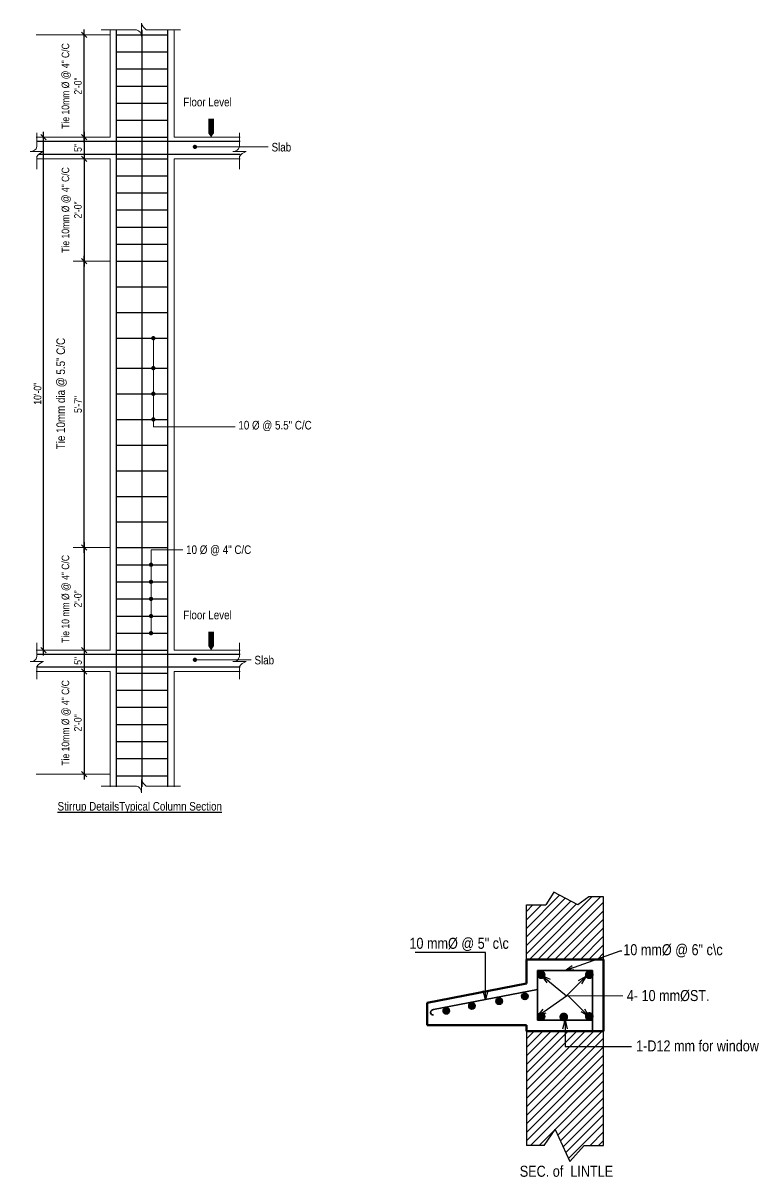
# Model space of a CAD drawing. Header units: inches. Extents: x -4010 to 92088, y -38563 to -1318.
# Drawn here: x 85621 to 85793.1, y -36256 to -35986.1 of the extents above; entities that cross this region are included whole.
import ezdxf

# ---------------------------------------------------------------- set-up
doc = ezdxf.new("R2010")
doc.units = ezdxf.units.IN
doc.header["$MEASUREMENT"] = 0
doc.header["$PDMODE"] = 99
for name, color, linetype in [('1-COMON', 23, 'Continuous'), ('COL SCHEDULE', 4, 'Continuous'), ('Hatch', 3, 'Continuous'), ('Rod', 1, 'Continuous'), ('TEX', 7, 'Continuous'), ('wall', 3, 'Continuous')]:
    doc.layers.add(name, color=color, linetype=linetype)
for name, color, linetype, lineweight in [('Column', 2, 'Continuous', 50), ('DIM', 7, 'Continuous', 15), ('R0D', 1, 'Continuous', 35)]:
    doc.layers.add(name, color=color, linetype=linetype, lineweight=lineweight)
doc.styles.add('DIM', font='ARIALN.TTF')
doc.styles.get("Standard").update_dxf_attribs({"font": 'ARIALN.TTF'})
doc.dimstyles.new('_20', dxfattribs={"dimscale": 0.25, "dimtxt": 7, "dimasz": 5, "dimexe": 6, "dimexo": 2, "dimgap": 2, "dimtad": 1, "dimdec": 1, "dimzin": 3, "dimdsep": 46, "dimlunit": 4, "dimtxsty": 'Standard', "dimblk": 'OBLIQUE', "dimcen": 0, "dimdle": 5, "dimclrt": 7, "dimazin": 0, "dimtfac": 0.0375, "dimtdec": 1, "dimtofl": 0, "dimtmove": 0, "dimatfit": 3, "dimldrblk": 'OPEN30', "dimfxl": 6, "dimtvp": 0.8, "dimtolj": 1, "dimtzin": 0, "dimlwe": -1, "dimarcsym": 0})
doc.dimstyles.new('_30', dxfattribs={"dimscale": 0.4, "dimtxt": 7, "dimasz": 5, "dimexe": 6, "dimexo": 2, "dimgap": 2, "dimtad": 1, "dimdec": 0, "dimzin": 3, "dimdsep": 46, "dimlunit": 3, "dimtxsty": 'Standard', "dimblk": 'OBLIQUE', "dimcen": 0, "dimdle": 5, "dimclrt": 7, "dimazin": 0, "dimtfac": 0.0375, "dimtdec": 0, "dimtofl": 0, "dimtmove": 0, "dimatfit": 3, "dimldrblk": 'OPEN30', "dimfxl": 6, "dimtvp": 0.8, "dimtolj": 1, "dimtzin": 0, "dimlwe": -1, "dimarcsym": 0})

# ---------------------------------------------------------------- blocks, each defined once
blk = doc.blocks.new('_Oblique')
at = {"color": 0, "linetype": 'ByBlock', "lineweight": -2}
blk.add_line((-0.5, -0.5), (0.5, 0.5), dxfattribs=at)
blk = doc.blocks.new('_Open30')
at = {"color": 0, "linetype": 'ByBlock', "lineweight": -2}
for p, q in [((-1, 0.27), (0, 0)), ((0, 0), (-1, -0.27)), ((0, 0), (-1, 0))]:
    blk.add_line(p, q, dxfattribs=at)
blk = doc.blocks.new('*D1260')
at = {"layer": 'Defpoints', "color": 0}
for p in [(85635.23, -36041.78), (85641.32, -36041.78), (85641.32, -36108.78)]:
    blk.add_point(p, dxfattribs=at)
at = {"layer": 'DIM', "color": 0, "lineweight": -2}
blk.add_line((85635.23, -36110.03), (85635.23, -36040.53), dxfattribs=at)
at = {"layer": 'DIM', "color": 0}
for p, q in [((85640.82, -36041.78), (85633.73, -36041.78)), ((85640.82, -36108.78), (85633.73, -36108.78))]:
    blk.add_line(p, q, dxfattribs=at)
at = {"layer": 'DIM', "color": 0, "lineweight": -2, "xscale": 1.25, "yscale": 1.25, "zscale": 1.25}
for p, rotation in [((85635.23, -36041.78), 90), ((85635.23, -36108.78), 270)]:
    blk.add_blockref('_Oblique', p, dxfattribs=dict(at, rotation=rotation))
at = {"layer": 'DIM', "color": 7, "insert": (85633.84, -36075.28), "char_height": 1.75, "attachment_point": 5, "rotation": 90}
blk.add_mtext('\\A1;5\'-7"', dxfattribs=at)
blk = doc.blocks.new('*D1261')
at = {"layer": 'Defpoints', "color": 0}
for p in [(85641.32, -36017.78), (85635.23, -36041.78), (85641.32, -36041.78)]:
    blk.add_point(p, dxfattribs=at)
at = {"layer": 'DIM', "color": 0}
for p, q in [((85640.82, -36017.78), (85633.73, -36017.78)), ((85640.82, -36041.78), (85633.73, -36041.78))]:
    blk.add_line(p, q, dxfattribs=at)
at = {"layer": 'DIM', "color": 0, "lineweight": -2}
blk.add_line((85635.23, -36016.53), (85635.23, -36043.03), dxfattribs=at)
at = {"layer": 'DIM', "color": 0, "lineweight": -2, "xscale": 1.25, "yscale": 1.25, "zscale": 1.25}
for p, rotation in [((85635.23, -36017.78), 90), ((85635.23, -36041.78), 270)]:
    blk.add_blockref('_Oblique', p, dxfattribs=dict(at, rotation=rotation))
at = {"layer": 'DIM', "color": 7, "insert": (85632.35, -36029.78), "char_height": 1.75, "attachment_point": 5, "rotation": 90}
blk.add_mtext('\\A1;Tie 10mm %%C @ 4" C/C\\P2\'-0"', dxfattribs=at)
blk = doc.blocks.new('*D1262')
at = {"layer": 'Defpoints', "color": 0}
for p in [(85635.23, -35988.78), (85641.32, -35988.78), (85641.32, -36012.78)]:
    blk.add_point(p, dxfattribs=at)
at = {"layer": 'DIM', "color": 0}
for p, q in [((85640.82, -35988.78), (85633.73, -35988.78)), ((85640.82, -36012.78), (85633.73, -36012.78))]:
    blk.add_line(p, q, dxfattribs=at)
at = {"layer": 'DIM', "color": 0, "lineweight": -2}
blk.add_line((85635.23, -36014.03), (85635.23, -35987.53), dxfattribs=at)
at = {"layer": 'DIM', "color": 0, "lineweight": -2, "xscale": 1.25, "yscale": 1.25, "zscale": 1.25}
for p, rotation in [((85635.23, -35988.78), 90), ((85635.23, -36012.78), 270)]:
    blk.add_blockref('_Oblique', p, dxfattribs=dict(at, rotation=rotation))
at = {"layer": 'DIM', "color": 7, "insert": (85632.35, -36000.78), "char_height": 1.75, "attachment_point": 5, "rotation": 90}
blk.add_mtext('\\A1;Tie 10mm %%C @ 4" C/C\\P2\'-0"', dxfattribs=at)
blk = doc.blocks.new('*D1263')
at = {"layer": 'Defpoints', "color": 0}
for p in [(85641.32, -36108.78), (85635.23, -36132.78), (85641.32, -36132.78)]:
    blk.add_point(p, dxfattribs=at)
at = {"layer": 'DIM', "color": 0, "lineweight": -2}
blk.add_line((85635.23, -36107.53), (85635.23, -36134.03), dxfattribs=at)
at = {"layer": 'DIM', "color": 0}
for p, q in [((85640.82, -36108.78), (85633.73, -36108.78)), ((85640.82, -36132.78), (85633.73, -36132.78))]:
    blk.add_line(p, q, dxfattribs=at)
at = {"layer": 'DIM', "color": 0, "lineweight": -2, "xscale": 1.25, "yscale": 1.25, "zscale": 1.25}
for p, rotation in [((85635.23, -36108.78), 90), ((85635.23, -36132.78), 270)]:
    blk.add_blockref('_Oblique', p, dxfattribs=dict(at, rotation=rotation))
at = {"layer": 'DIM', "color": 7, "insert": (85632.35, -36120.78), "char_height": 1.75, "attachment_point": 5, "rotation": 90}
blk.add_mtext('\\A1;Tie 10 mm %%C @ 4" C/C\\P2\'-0"', dxfattribs=at)
blk = doc.blocks.new('*D1264')
at = {"layer": 'Defpoints', "color": 0}
for p in [(85641.32, -36137.78), (85635.23, -36161.78), (85641.32, -36161.78)]:
    blk.add_point(p, dxfattribs=at)
at = {"layer": 'DIM', "color": 0}
for p, q in [((85640.82, -36137.78), (85633.73, -36137.78)), ((85640.82, -36161.78), (85633.73, -36161.78))]:
    blk.add_line(p, q, dxfattribs=at)
at = {"layer": 'DIM', "color": 0, "lineweight": -2}
blk.add_line((85635.23, -36136.53), (85635.23, -36163.03), dxfattribs=at)
at = {"layer": 'DIM', "color": 0, "lineweight": -2, "xscale": 1.25, "yscale": 1.25, "zscale": 1.25}
for p, rotation in [((85635.23, -36137.78), 90), ((85635.23, -36161.78), 270)]:
    blk.add_blockref('_Oblique', p, dxfattribs=dict(at, rotation=rotation))
at = {"layer": 'DIM', "color": 7, "insert": (85632.35, -36149.78), "char_height": 1.75, "attachment_point": 5, "rotation": 90}
blk.add_mtext('\\A1;Tie 10mm %%C @ 4" C/C\\P2\'-0"', dxfattribs=at)
blk = doc.blocks.new('*D1333')
at = {"layer": 'Defpoints', "color": 0}
for p in [(85640.82, -36132.78), (85635.23, -36137.78), (85641.32, -36137.78)]:
    blk.add_point(p, dxfattribs=at)
at = {"layer": 'DIM', "color": 0, "lineweight": -2}
blk.add_line((85635.23, -36131.53), (85635.23, -36139.03), dxfattribs=at)
at = {"layer": 'DIM', "color": 0}
for p, q in [((85640.32, -36132.78), (85633.73, -36132.78)), ((85640.82, -36137.78), (85633.73, -36137.78))]:
    blk.add_line(p, q, dxfattribs=at)
at = {"layer": 'DIM', "color": 0, "lineweight": -2, "xscale": 1.25, "yscale": 1.25, "zscale": 1.25}
for p, rotation in [((85635.23, -36132.78), 90), ((85635.23, -36137.78), 270)]:
    blk.add_blockref('_Oblique', p, dxfattribs=dict(at, rotation=rotation))
at = {"layer": 'DIM', "color": 7, "insert": (85633.84, -36135.28), "char_height": 1.75, "attachment_point": 5, "rotation": 90}
blk.add_mtext('\\A1;5"', dxfattribs=at)
blk = doc.blocks.new('*D1265')
at = {"layer": 'Defpoints', "color": 0}
for p in [(85640.82, -36012.78), (85635.23, -36017.78), (85641.32, -36017.78)]:
    blk.add_point(p, dxfattribs=at)
at = {"layer": 'DIM', "color": 0}
for p, q in [((85640.32, -36012.78), (85633.73, -36012.78)), ((85640.82, -36017.78), (85633.73, -36017.78))]:
    blk.add_line(p, q, dxfattribs=at)
at = {"layer": 'DIM', "color": 0, "lineweight": -2}
blk.add_line((85635.23, -36011.53), (85635.23, -36019.03), dxfattribs=at)
at = {"layer": 'DIM', "color": 0, "lineweight": -2, "xscale": 1.25, "yscale": 1.25, "zscale": 1.25}
for p, rotation in [((85635.23, -36012.78), 90), ((85635.23, -36017.78), 270)]:
    blk.add_blockref('_Oblique', p, dxfattribs=dict(at, rotation=rotation))
at = {"layer": 'DIM', "color": 7, "insert": (85633.84, -36015.28), "char_height": 1.75, "attachment_point": 5, "rotation": 90}
blk.add_mtext('\\A1;5"', dxfattribs=at)
blk = doc.blocks.new('*D1334')
at = {"layer": 'Defpoints', "color": 0}
for p in [(85625.76, -36012.78), (85641.32, -36012.78), (85641.32, -36132.78)]:
    blk.add_point(p, dxfattribs=at)
at = {"layer": 'DIM', "color": 0}
for p, q in [((85640.82, -36012.78), (85624.26, -36012.78)), ((85640.82, -36132.78), (85624.26, -36132.78))]:
    blk.add_line(p, q, dxfattribs=at)
at = {"layer": 'DIM', "color": 0, "lineweight": -2}
blk.add_line((85625.76, -36134.03), (85625.76, -36011.53), dxfattribs=at)
at = {"layer": 'DIM', "color": 0, "lineweight": -2, "xscale": 1.25, "yscale": 1.25, "zscale": 1.25}
for p, rotation in [((85625.76, -36012.78), 90), ((85625.76, -36132.78), 270)]:
    blk.add_blockref('_Oblique', p, dxfattribs=dict(at, rotation=rotation))
at = {"layer": 'DIM', "color": 7, "insert": (85624.37, -36072.78), "char_height": 1.75, "attachment_point": 5, "rotation": 90}
blk.add_mtext('\\A1;10\'-0"', dxfattribs=at)

msp = doc.modelspace()

# ---------------------------------------------------------------- hatches: boundary and pattern name
at = {"layer": 'Hatch', "linetype": 'ByBlock', "lineweight": 18}
h = msp.add_hatch(dxfattribs=at)
h.set_pattern_fill('ANSI31', color=256, scale=11.25, style=0)
h.set_pattern_definition([(45, (65204.8382, -42052.8744), (-0.99436891, 0.99436891), [])])
h.paths.add_polyline_path([(85756.76, -36221.906), (85738.713, -36221.906), (85738.713, -36248.624), (85742.838, -36248.624), (85745.463, -36244.874), (85748.838, -36252.374), (85752.213, -36248.624), (85756.76, -36248.624)])
h.paths.add_polyline_path([(85756.76, -36190.499), (85753.338, -36190.499), (85750.713, -36192.374), (85745.088, -36189.374), (85743.213, -36192.374), (85738.713, -36192.374), (85738.713, -36205.124), (85756.76, -36205.124)])
at = {"layer": 'R0D', "ltscale": 100}
for points in [[(85741.134, -36208.701, 1), (85743.197, -36208.701, 1)], [(85752.386, -36208.701, 1), (85754.448, -36208.701, 1)], [(85739.088, -36213.749, 1), (85737.588, -36213.749, 1)], [(85726.713, -36215.999, 1), (85725.213, -36215.999, 1)], [(85733.088, -36214.874, 1), (85731.588, -36214.874, 1)], [(85720.713, -36217.124, 1), (85719.213, -36217.124, 1)], [(85741.134, -36218.463, 1), (85743.197, -36218.463, 1)], [(85746.409, -36218.578, 1), (85748.471, -36218.578, 1)], [(85752.386, -36218.463, 1), (85754.448, -36218.463, 1)]]:
    msp.add_hatch(color=256, dxfattribs=at).paths.add_polyline_path(points)

# ---------------------------------------------------------------- linework, layer by layer
at = {"layer": '1-COMON'}
for points in [[(85664.951, -36012.78, 0, 3.9, 0), (85664.951, -36009.986, 1.3, 1.3, 0), (85664.951, -36008.434, 1.3, 1.3, 0)], [(85664.951, -36132.78, 0, 3.9, 0), (85664.951, -36129.986, 1.3, 1.3, 0), (85664.951, -36128.434, 1.3, 1.3, 0)]]:
    msp.add_lwpolyline(points, format="xyseb", dxfattribs=at)
at = {"layer": '1-COMON', "const_width": 0.5}
for points in [[(85660.915, -36015.024, 1), (85661.415, -36015.024, 1)], [(85651.189, -36059.78, 1), (85651.689, -36059.78, 1)], [(85651.189, -36066.78, 1), (85651.689, -36066.78, 1)], [(85651.189, -36072.78, 1), (85651.689, -36072.78, 1)], [(85651.189, -36078.78, 1), (85651.689, -36078.78, 1)], [(85650.649, -36112.78, -1), (85651.149, -36112.78, -1)], [(85650.649, -36116.78, -1), (85651.149, -36116.78, -1)], [(85650.649, -36120.78, -1), (85651.149, -36120.78, -1)], [(85650.649, -36124.78, -1), (85651.149, -36124.78, -1)], [(85650.649, -36128.78, -1), (85651.149, -36128.78, -1)], [(85660.915, -36135.024, 1), (85661.415, -36135.024, 1)]]:
    msp.add_lwpolyline(points, format="xyb", close=True, dxfattribs=at)
at = {"layer": 'Column', "lineweight": 13}
for p, q in [((85641.32, -35987.624), (85641.32, -36012.78)), ((85656.32, -35987.624), (85656.32, -36012.78)), ((85641.32, -36012.78), (85624.045, -36012.78)), ((85671.76, -36012.78), (85656.32, -36012.78)), ((85641.32, -36017.78), (85624.202, -36017.78)), ((85641.32, -36057.78), (85641.32, -36017.78)), ((85656.32, -36057.78), (85656.32, -36017.78)), ((85671.76, -36017.78), (85656.32, -36017.78)), ((85641.32, -36132.78), (85641.32, -36057.78)), ((85656.32, -36132.78), (85656.32, -36057.78)), ((85641.32, -36132.78), (85624.045, -36132.78)), ((85671.76, -36132.78), (85656.32, -36132.78)), ((85641.32, -36137.78), (85624.045, -36137.78)), ((85641.32, -36137.78), (85641.32, -36164.705)), ((85656.32, -36137.78), (85656.32, -36164.705)), ((85671.76, -36137.78), (85656.32, -36137.78))]:
    msp.add_line(p, q, dxfattribs=at)
at = {"layer": 'Column'}
for p, q in [((85738.713, -36205.124), (85756.76, -36205.124)), ((85738.713, -36210.749), (85738.713, -36205.124)), ((85756.76, -36205.124), (85756.76, -36221.906)), ((85715.463, -36215.249), (85738.713, -36210.749)), ((85715.463, -36220.499), (85715.463, -36215.249)), ((85738.713, -36220.499), (85715.463, -36220.499)), ((85738.713, -36221.906), (85738.713, -36220.499)), ((85738.713, -36221.906), (85756.76, -36221.906))]:
    msp.add_line(p, q, dxfattribs=at)
at = {"layer": 'Column', "color": 0, "linetype": 'ByBlock', "lineweight": 18}
for q in [(85741.291, -36207.703), (85741.291, -36211.874)]:
    msp.add_line((85741.291, -36207.703), q, dxfattribs=at)
at = {"layer": 'DIM'}
for p, q in [((85641.32, -35988.78), (85624.045, -35988.78)), ((85661.165, -36015.024), (85678.318, -36015.024)), ((85641.32, -36041.78), (85632.682, -36041.78)), ((85641.32, -36108.78), (85632.682, -36108.78)), ((85661.165, -36135.024), (85674.313, -36135.024)), ((85641.32, -36161.78), (85624.045, -36161.78)), ((85748.088, -36213.601), (85761.23, -36213.601))]:
    msp.add_line(p, q, dxfattribs=at)
for points in [[(85657.809, -35987.624), (85649.795, -35987.624, -0.1850239), (85648.686, -35986.056), (85648.686, -35989.18, 0.3616375), (85647.505, -35987.624), (85639.252, -35987.624)], [(85624.202, -36020.254), (85624.202, -36017.24, -0.1850239), (85625.77, -36016.131), (85622.646, -36016.131, 0.3616375), (85624.202, -36014.95), (85624.202, -36011.697)], [(85671.574, -36020.254), (85671.574, -36017.24, -0.1850239), (85673.142, -36016.131), (85670.018, -36016.131, 0.3616375), (85671.574, -36014.95), (85671.574, -36011.697)], [(85624.202, -36139.578), (85624.202, -36136.565, -0.1850239), (85625.77, -36135.456), (85622.646, -36135.456, 0.3616375), (85624.202, -36134.275), (85624.202, -36131.022)], [(85671.574, -36139.578), (85671.574, -36136.565, -0.1850239), (85673.142, -36135.456), (85670.018, -36135.456, 0.3616375), (85671.574, -36134.275), (85671.574, -36131.022)], [(85657.809, -36164.56), (85649.795, -36164.56, -0.1850239), (85648.686, -36162.992), (85648.686, -36166.116, 0.3616375), (85647.505, -36164.56), (85639.252, -36164.56)]]:
    msp.add_lwpolyline(points, format="xyb", dxfattribs=at)
for points in [[(85651.439, -36059.78), (85651.439, -36080.528), (85670.553, -36080.528)], [(85650.899, -36128.78), (85650.899, -36109.278), (85658.328, -36109.278)]]:
    msp.add_lwpolyline(points, dxfattribs=at)
at = {"layer": 'R0D', "ltscale": 100}
for p, q in [((85741.291, -36207.703), (85754.182, -36207.703)), ((85741.291, -36207.703), (85741.291, -36219.328)), ((85754.182, -36207.703), (85754.182, -36221.906)), ((85716.963, -36216.834), (85741.291, -36212.125)), ((85741.291, -36219.328), (85754.182, -36219.328))]:
    msp.add_line(p, q, dxfattribs=at)
for centre in [(85738.338, -36213.749), (85725.963, -36215.999), (85732.338, -36214.874), (85719.963, -36217.124)]:
    msp.add_circle(centre, 0.75, dxfattribs=at)
msp.add_arc((85716.963, -36217.499), 0.665, 90, 270, dxfattribs=at)
at = {"layer": 'Rod'}
for p, q in [((85642.82, -36057.78), (85642.82, -35987.624)), ((85642.82, -35988.78), (85654.82, -35988.78)), ((85648.82, -36057.78), (85648.82, -35987.624)), ((85654.82, -36057.78), (85654.82, -35987.624)), ((85642.82, -35992.78), (85654.82, -35992.78)), ((85642.82, -35996.78), (85654.82, -35996.78)), ((85642.82, -36000.78), (85654.82, -36000.78)), ((85642.82, -36004.78), (85654.82, -36004.78)), ((85642.82, -36008.78), (85654.82, -36008.78)), ((85642.82, -36012.78), (85654.82, -36012.78)), ((85671.76, -36013.78), (85624.202, -36013.78)), ((85671.76, -36016.78), (85624.591, -36016.78)), ((85642.82, -36017.78), (85654.82, -36017.78)), ((85642.82, -36021.78), (85654.82, -36021.78)), ((85642.82, -36025.78), (85654.82, -36025.78)), ((85642.82, -36029.78), (85654.82, -36029.78)), ((85642.82, -36033.78), (85654.82, -36033.78)), ((85642.82, -36037.78), (85654.82, -36037.78)), ((85642.82, -36041.78), (85654.82, -36041.78)), ((85642.82, -36047.78), (85654.82, -36047.78)), ((85642.82, -36053.78), (85654.82, -36053.78)), ((85642.82, -36164.705), (85642.82, -36057.78)), ((85648.82, -36164.705), (85648.82, -36057.78)), ((85654.82, -36164.705), (85654.82, -36057.78)), ((85642.82, -36059.78), (85654.82, -36059.78)), ((85642.82, -36066.78), (85654.82, -36066.78)), ((85642.82, -36072.78), (85654.82, -36072.78)), ((85642.82, -36078.78), (85654.82, -36078.78)), ((85642.82, -36084.78), (85654.82, -36084.78)), ((85642.82, -36090.78), (85654.82, -36090.78)), ((85642.82, -36096.78), (85654.82, -36096.78)), ((85642.82, -36102.78), (85654.82, -36102.78)), ((85642.82, -36108.78), (85654.82, -36108.78)), ((85642.82, -36112.78), (85654.82, -36112.78)), ((85642.82, -36116.78), (85654.82, -36116.78)), ((85642.82, -36120.78), (85654.82, -36120.78)), ((85642.82, -36124.78), (85654.82, -36124.78)), ((85642.82, -36128.78), (85654.82, -36128.78)), ((85671.76, -36133.78), (85624.202, -36133.78)), ((85642.82, -36132.78), (85654.82, -36132.78)), ((85671.76, -36136.78), (85624.202, -36136.78)), ((85642.82, -36138.131), (85654.82, -36138.131)), ((85642.82, -36142.131), (85654.82, -36142.131)), ((85642.82, -36146.131), (85654.82, -36146.131)), ((85642.82, -36150.131), (85654.82, -36150.131)), ((85642.82, -36154.131), (85654.82, -36154.131)), ((85642.82, -36158.131), (85654.82, -36158.131)), ((85642.82, -36162.131), (85654.82, -36162.131))]:
    msp.add_line(p, q, dxfattribs=at)
at = {"layer": 'Rod', "lineweight": 25}
for p, q in [((85654.82, -36016.78), (85642.82, -36016.78)), ((85654.82, -36136.78), (85642.82, -36136.78))]:
    msp.add_line(p, q, dxfattribs=at)
at = {"layer": 'wall'}
for p, q in [((85745.088, -36189.374), (85743.213, -36192.374)), ((85750.713, -36192.374), (85745.088, -36189.374)), ((85753.338, -36190.499), (85750.713, -36192.374)), ((85756.76, -36190.499), (85753.338, -36190.499)), ((85756.76, -36205.124), (85756.76, -36190.499)), ((85738.713, -36205.124), (85738.713, -36192.374)), ((85738.713, -36192.374), (85743.213, -36192.374)), ((85738.713, -36221.906), (85738.713, -36248.624)), ((85756.76, -36248.624), (85756.76, -36221.906)), ((85742.838, -36248.624), (85745.463, -36244.874)), ((85745.463, -36244.874), (85748.838, -36252.374)), ((85742.838, -36248.624), (85738.713, -36248.624)), ((85748.838, -36252.374), (85752.213, -36248.624)), ((85752.213, -36248.624), (85756.76, -36248.624))]:
    msp.add_line(p, q, dxfattribs=at)

# ---------------------------------------------------------------- texts
at = {"layer": 'COL SCHEDULE', "color": 22, "style": 'DIM'}
for s, p in [('Floor Level', (85658.44, -36005.54)), ('Slab', (85679.099, -36016.093)), ('10 %%C @ 5.5" C/C', (85671.335, -36081.129)), ('10 %%C @ 4" C/C', (85659.11, -36110.257)), ('Floor Level', (85658.44, -36125.54)), ('Slab', (85675.095, -36136.093))]:
    msp.add_text(s, height=2, dxfattribs=at).set_placement(p)
at = {"layer": 'COL SCHEDULE', "color": 22, "insert": (85629.039, -36170.895), "char_height": 2, "attachment_point": 7, "style": 'DIM'}
msp.add_mtext('{\\LStirrup DetailsTypical Column Section}', dxfattribs=at)
at = {"layer": 'DIM', "insert": (85628.778, -36085.768), "char_height": 4, "width": 52.67679, "attachment_point": 1, "rotation": 90}
msp.add_mtext('{\\H0.5x;\\C7;Tie 10mm dia @ 5.5" C/C}', dxfattribs=at)
at = {"layer": 'TEX'}
for s, p in [('10 mm%%C @ 5" c\\c ', (85711.343, -36202.631)), ('10 mm%%C @ 6" c\\c ', (85761.37, -36204.131)), (' 4- 10 mm%%CST. ', (85761.37, -36214.857)), ('1-D12 mm for window ', (85764.37, -36226.631)), ('SEC. of  LINTLE', (85737.157, -36255.966))]:
    msp.add_text(s, height=2.57812, dxfattribs=at).set_placement(p)

# ---------------------------------------------------------------- dimensions: what is measured, and where the dimension line sits
at = {"layer": 'DIM'}
for base, p1, p2, text, picture, middle in [((85635.23, -35988.78), (85641.32, -36012.78), (85641.32, -35988.78), 'Tie 10mm %%C @ 4" C/C\\P<>', '*D1262', (85635.23, -36000.78)), ((85635.23, -36041.78), (85641.32, -36017.78), (85641.32, -36041.78), 'Tie 10mm %%C @ 4" C/C\\P<>', '*D1261', (85635.23, -36029.78)), ((85635.23, -36132.78), (85641.32, -36108.78), (85641.32, -36132.78), 'Tie 10 mm %%C @ 4" C/C\\P<>', '*D1263', (85635.23, -36120.78)), ((85635.23, -36161.78), (85641.32, -36137.78), (85641.32, -36161.78), 'Tie 10mm %%C @ 4" C/C\\P<>', '*D1264', (85635.23, -36149.78))]:
    dim = msp.add_linear_dim(base=base, p1=p1, p2=p2, angle=90, text=text, dimstyle='_20', dxfattribs=at)
    dim.commit()
    dim.dimension.update_dxf_attribs({"geometry": picture, "text_midpoint": middle, "dimtype": 160})
dim = msp.add_linear_dim(base=(85625.76, -36012.78), p1=(85641.32, -36132.78), p2=(85641.32, -36012.78), angle=90, dimstyle='_20', dxfattribs=at)
dim.commit()
dim.dimension.update_dxf_attribs({"geometry": '*D1334', "text_midpoint": (85624.366, -36072.78)})
for base, p1, p2, text, picture, middle in [((85635.23, -36017.78), (85640.82, -36012.78), (85641.32, -36017.78), '5"', '*D1265', (85633.841, -36015.28)), ((85635.23, -36041.78), (85641.32, -36108.78), (85641.32, -36041.78), '5\'-7"', '*D1260', (85633.841, -36075.28)), ((85635.23, -36137.78), (85640.82, -36132.78), (85641.32, -36137.78), '5"', '*D1333', (85633.841, -36135.28))]:
    dim = msp.add_linear_dim(base=base, p1=p1, p2=p2, angle=90, text=text, dimstyle='_20', dxfattribs=at)
    dim.commit()
    dim.dimension.update_dxf_attribs({"geometry": picture, "text_midpoint": middle})

# ---------------------------------------------------------------- leaders
for points in [[(85729.127, -36214.48), (85729.127, -36203.491), (85712.683, -36203.491)], [(85747.737, -36207.703), (85760.619, -36203.09), (85760.997, -36203.09)], [(85742.344, -36208.87), (85748.088, -36213.601)], [(85752.66, -36209.016), (85748.088, -36213.601)], [(85753.319, -36218.447), (85748.273, -36213.415)], [(85741.291, -36218.373), (85748.088, -36213.601)], [(85747.737, -36219.328), (85747.737, -36225.476), (85763.313, -36225.476)]]:
    msp.add_leader(points, dimstyle='_30', dxfattribs=at)

doc.saveas('drawing.dxf')
